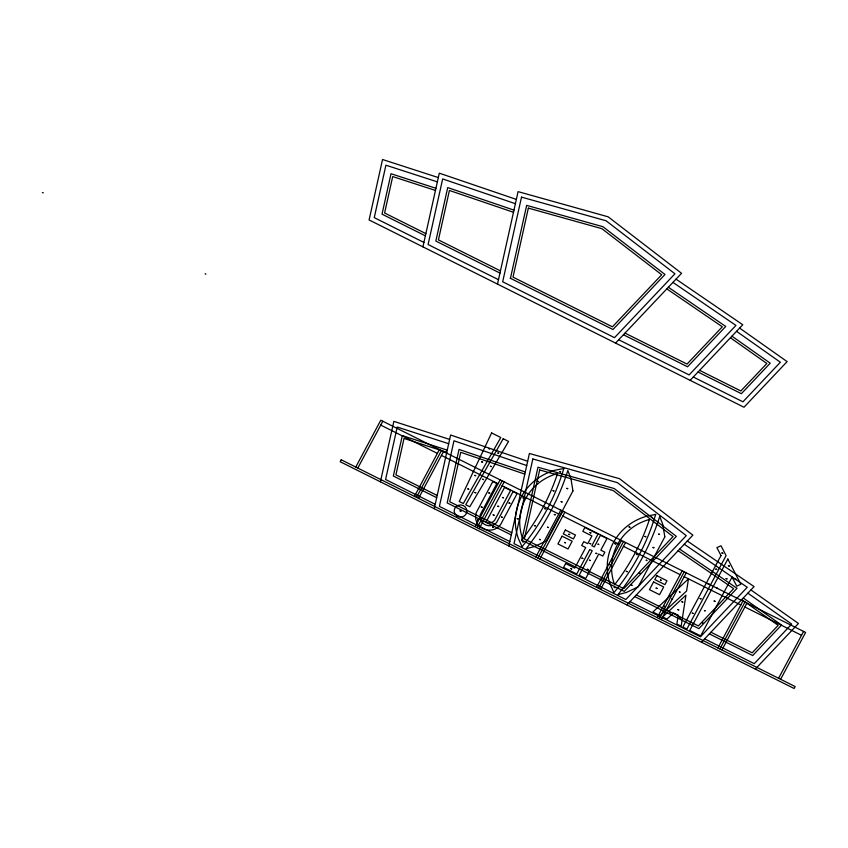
<?xml version="1.0" encoding="UTF-8"?>
<svg xmlns="http://www.w3.org/2000/svg" width="848" height="848" viewBox="0 0 848 848"><rect width="100%" height="100%" fill="white"/><g stroke="black" fill="none" stroke-linecap="round" stroke-linejoin="round"><path stroke-width="1.27" d="M422.919 246.853L439.296 173.162L516.347 199.397M380.413 481.812L393.854 421.361L449.641 439.423M434.24 508.705L450.617 435.013L527.668 461.248M497.511 284.112L518.075 191.627L608.164 216.823L681.559 273.3L615.553 343.08M510.443 278.314L526.661 205.375L602.896 226.692L665.012 274.487L612.956 329.522L510.189 278.186M508.832 545.964L529.396 453.489L619.485 478.675L692.88 535.152L626.873 604.931M521.764 540.165L537.982 467.227L614.217 488.543L676.333 536.339L624.276 591.385L521.509 540.038M355.778 467.057L380.773 420.226L805.6 632.438L780.616 679.28M357.803 468.075L382.798 421.233M414.449 496.366L439.434 449.525M416.474 497.373L441.458 450.542M418.499 498.391L443.483 451.549M475.145 526.682L500.129 479.841M477.159 527.7L502.154 480.858M479.184 528.707L504.178 481.865M535.83 556.998L560.814 510.167M537.855 558.016L562.839 511.174M539.879 559.023L564.863 512.181M596.547 587.272L621.51 540.483M598.54 588.332L623.534 541.49M600.564 589.339L625.548 542.497M657.211 617.641L682.195 570.799M659.235 618.648L684.219 571.806M661.26 619.655L686.244 572.813M717.896 647.957L742.89 601.115M719.92 648.964L744.915 602.122M721.945 649.971L746.929 603.14M778.591 678.273L803.575 631.431M690.155 380.349L742.753 324.742L676.026 279.151M701.476 642.201L754.073 586.604L687.346 541.013M755.303 669.093L798.445 623.481L750.915 589.932M42.4 192.581L43.312 192.835M438.321 177.571L382.533 159.509L369.092 219.961L743.982 407.231L787.124 361.619L739.594 328.07M437.367 181.854L385.914 165.201L374.254 217.639L423.894 242.433M435.936 188.288L391.002 173.734L382.013 214.162L425.367 235.818M435.459 190.429L392.698 176.585L384.6 212.996L425.855 233.613M448.687 443.716L397.235 427.053L385.575 479.491L435.215 504.295M447.256 450.14L402.323 435.596L393.334 476.014L436.688 497.67M446.779 452.281L404.019 438.437L395.921 474.859L437.176 495.465M515.393 203.69L442.667 178.928L428.081 244.531L498.497 279.702M513.962 210.124L447.723 187.578L435.84 241.044L499.97 273.077M513.485 212.276L449.419 190.461L438.427 239.889L500.458 270.872M526.714 465.541L453.987 440.78L439.402 506.383L509.818 541.554M525.283 471.986L459.044 449.429L447.161 502.906L511.291 534.94M524.806 474.127L460.74 452.313L449.747 501.74L511.779 532.735M625.008 333.094L687.039 364.078L722.316 326.787L666.825 288.871M699.6 370.353L740.866 390.97L766.857 363.495L730.425 337.78M623.428 334.759L687.558 366.792L725.718 326.448L668.362 287.26M698.031 372.018L741.385 393.684L770.228 363.177L731.951 336.158M618.701 339.751L689.117 374.922L735.937 325.42L672.952 282.395M693.304 377.021L742.943 401.814L780.372 362.244L736.541 331.314M380.731 425.102L437.377 453.404M441.416 455.418L498.062 483.72M502.111 485.734L558.758 514.036M562.796 516.05L619.443 544.352M623.492 546.377L680.128 574.668M684.177 576.693L740.823 604.984M744.873 607.009L801.508 635.3M636.329 594.946L698.36 625.93L733.637 588.639L678.146 550.734M710.921 632.216L752.187 652.822L778.178 625.347L741.746 599.631M634.749 596.61L698.879 628.644L737.039 588.3L679.683 549.112M709.352 633.88L752.706 655.536L781.549 625.04L743.272 598.01M630.022 601.603L700.437 636.774L747.258 587.282L684.272 544.246M704.624 638.873L754.264 663.666L791.693 624.096L747.862 593.165M205.142 273.681L205.884 274.254M678.23 615.319L676.884 624.033L681.156 626.163L685.947 595.148L662.68 616.941L666.952 619.072L673.513 612.956L678.23 615.319M688.47 578.866L686.594 590.992L660.115 615.659L652.865 612.033L688.47 578.866M521.509 197.128L502.684 281.79L614.514 337.663L674.944 273.777L606.055 220.766L521.509 197.128M528.346 208.11L512.998 277.137L612.436 326.819L661.705 274.731L601.847 228.663L528.346 208.11M532.83 458.98L514.005 543.653L625.835 599.515L686.265 535.629L617.376 482.629L532.83 458.98M539.667 469.962L524.318 538.999L623.757 588.671L673.026 536.583L613.168 490.526L539.667 469.962M460.072 510.878L460.93 511.185L460.072 510.878M467.852 488.946L468.711 489.254L467.852 488.946M474.806 475.389L475.664 475.696L474.806 475.389M481.717 461.874L482.576 462.181L481.717 461.874M474.891 492.465L475.739 492.773L474.891 492.465M488.755 448.497L489.603 448.804L488.755 448.497M482.692 479.3L483.54 479.608L482.745 479.194M477.583 519.835L478.442 520.142L477.583 519.835M490.409 466.252L491.268 466.559L490.409 466.252M481.24 506.956L482.088 507.263L481.24 506.956M497.882 453.055L498.73 453.362L497.935 452.959M488.83 492.921L489.688 493.229L488.83 492.921M493.186 514.916L494.045 515.224L493.186 514.916M492.656 527.117L493.515 527.424L492.656 527.117M497.85 506.203L498.709 506.521L497.85 506.203M502.504 497.479L503.352 497.797L502.504 497.479M501.528 517.079L502.387 517.386L501.528 517.079M509.023 502.991L509.871 503.299L509.023 502.991M517.248 518.594L518.096 518.902L517.248 518.594M523.057 497.829L523.916 498.136L523.057 497.829M522.4 541.533L523.248 541.84L522.4 541.533M537.219 481.123L538.077 481.431L537.219 481.123M534.431 525.548L535.279 525.855L534.431 525.548M544.543 508.535L545.391 508.842L544.543 508.535M539.498 539.381L540.346 539.688L539.498 539.381M553.076 490.632L553.924 490.939L553.076 490.632M559.765 471.552L560.623 471.859L559.765 471.552M547.511 527.233L548.37 527.541L547.511 527.233M554.327 514.482L555.186 514.789L554.327 514.482M561.175 501.666L562.033 501.974L561.175 501.666M566.856 488.363L567.715 488.681L566.856 488.363M564.609 542.455L565.468 542.762L564.609 542.455M568.891 534.293L569.75 534.6L568.944 534.198M570.842 568.648L571.69 568.955L570.842 568.648M581.961 558.154L582.809 558.461L581.961 558.154M590.028 532.629L590.876 532.936L590.028 532.629M589.826 543.451L590.674 543.759L589.826 543.451M587.367 569.294L588.215 569.612L587.367 569.294M589.508 560.221L590.356 560.528L589.508 560.221M595.943 553.267L596.791 553.574L595.943 553.267M598.052 544.215L598.9 544.533L598.105 544.119M609.108 564.386L609.966 564.694L609.161 564.28M614.927 543.621L615.786 543.928L614.927 543.621M614.259 587.325L615.118 587.632L614.259 587.325M629.089 526.915L629.937 527.223L629.089 526.915M626.29 571.34L627.149 571.647L626.29 571.34M636.413 554.327L637.261 554.634L636.413 554.327M631.357 585.173L632.216 585.48L631.41 585.067M644.946 536.424L645.794 536.731L644.946 536.424M651.635 517.344L652.483 517.651L651.688 517.248M639.381 573.025L640.229 573.333L639.381 573.025M646.197 560.274L647.045 560.581L646.25 560.168M653.045 547.458L653.893 547.766L653.045 547.458M658.726 534.155L659.574 534.473L658.779 534.06M656.119 588.12L656.977 588.427L656.119 588.12M660.444 580L661.302 580.318L660.507 579.905M664.048 606.373L664.906 606.68L664.111 606.278M671.69 599.144L672.549 599.451L671.69 599.144M669.899 612.606L670.747 612.924L669.952 612.51M679.396 591.946L680.244 592.254L679.449 591.84M677.881 609.595L678.739 609.903L677.881 609.595M681.951 601.783L682.799 602.101L681.951 601.783M679.799 617.567L680.647 617.874L679.799 617.567M692.328 613.157L693.176 613.464L692.328 613.157M700.151 598.529L700.999 598.836L700.151 598.529M708.006 583.784L708.854 584.092L708.006 583.784M704.434 610.613L705.292 610.92L704.497 610.507M702.42 623.047L703.278 623.354L702.42 623.047M715.86 569.114L716.708 569.421L715.86 569.114M721.955 552.991L722.814 553.299L721.955 552.991M716.486 588.003L717.334 588.311L716.486 588.003M714.154 601.041L715.012 601.349L714.154 601.041M728.4 565.722L729.259 566.029L728.4 565.722M726.142 578.58L726.99 578.887L726.142 578.58M735.322 579.152L736.181 579.46L735.322 579.152M491.596 432.936L459.245 501.507L463.294 503.532L500.776 437.515L491.596 432.936M341.214 459.786L340.186 461.725L794.141 688.491L795.18 686.562L341.214 459.786M492.836 481.516L476.311 512.489A13.759 13.218 6.6 0 0 483.042 528.675A13.759 13.218 6.6 0 0 500.585 524.615L517.11 493.642L513.061 491.628L496.536 522.591A9.317 8.946 6.6 0 1 480.36 514.503L496.875 483.54L492.836 481.516M504.56 487.377L485.957 522.262A6.816 6.551 6.6 0 0 494.67 520.216L510.634 490.409L504.56 487.377M572.941 490.971L546.303 540.897L534.59 546.536L526.12 548.72A259.615 249.301 6.6 0 0 567.831 470.523L570.905 478.473L572.941 490.971M562.044 536.19L557.92 543.939L568.033 548.985L572.167 541.247L562.044 536.19M565.351 530L563.284 533.869L573.396 538.925L575.463 535.056L565.351 530M565.627 563.549L563.56 567.418L576.735 574.001L589.773 549.557L592.201 550.765L579.163 575.209L585.714 578.484L598.752 554.041L602.801 556.055L604.857 552.186L600.819 550.172L607.009 538.554L600.458 535.279L594.268 546.896L591.84 545.688L598.031 534.07L584.866 527.488L582.799 531.367L591.925 535.915L587.791 543.663L583.742 541.639L581.686 545.508L585.724 547.532L574.753 568.107L565.627 563.549M664.821 536.879L638.194 586.805L626.481 592.434L618.012 594.628A259.615 249.301 6.6 0 0 659.723 516.432L662.786 524.371L664.821 536.879M653.575 581.919L649.441 589.657L659.553 594.713L663.687 586.964L653.575 581.919M656.871 575.718L654.804 579.587L664.927 584.643L666.984 580.774L656.871 575.718M721.001 555.557L682.873 627.022L686.912 629.046L726.079 555.62L721.012 545.783L716.91 547.617L721.001 555.557M727.849 559.044L689.742 630.456L700.671 635.915L732.078 577.053L736.774 586.18L740.845 584.272L727.849 559.044M503.203 438.734L465.722 504.74L469.771 506.765L508.588 441.416L503.203 438.734M563.793 468.509L555.005 470.227A55.682 53.466 6.6 0 0 518.446 538.777L522.071 546.695A234.08 224.794 6.6 0 0 563.793 468.509M655.684 514.407L646.897 516.135A55.682 53.466 6.6 0 0 610.337 584.675L613.963 592.604A234.08 224.794 6.6 0 0 655.684 514.407M456.584 515.807A6.36 6.106 6.6 0 0 466.813 511.991A6.36 6.106 6.6 0 0 458.174 505.344A6.36 6.106 6.6 0 0 456.584 515.807M522.707 538.84A234.08 224.794 6.6 0 0 557.539 473.555A52.841 50.742 6.6 0 0 522.707 538.84M649.43 519.453A52.841 50.742 6.6 0 0 614.599 584.749A234.08 224.794 6.6 0 0 649.43 519.453"/></g></svg>
